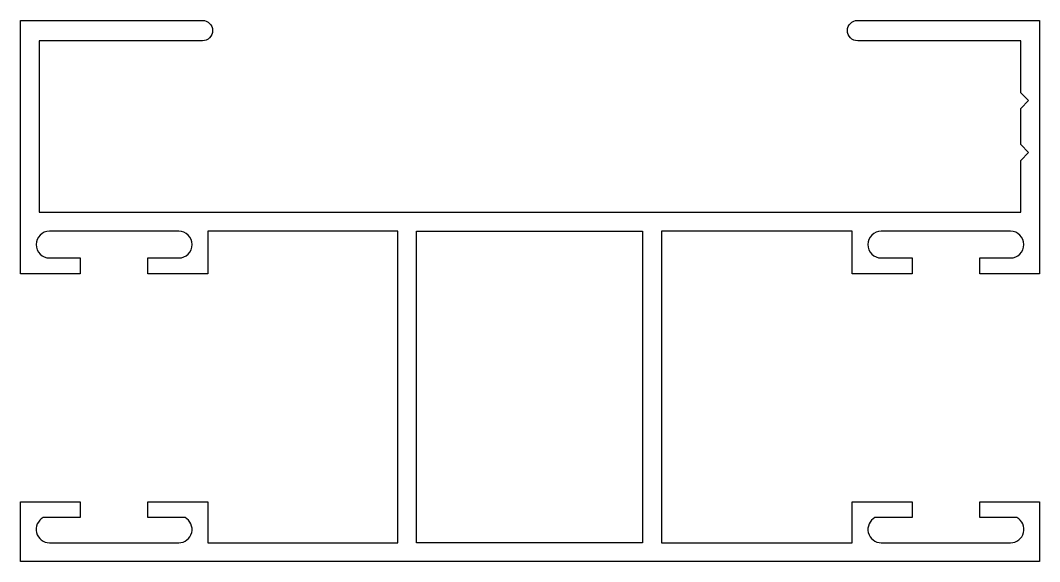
# Model space of a CAD drawing. Extents: x 210.5 to 275.2, y 227.8 to 262.2.
import ezdxf

# ---------------------------------------------------------------- set-up
doc = ezdxf.new("R2010")
doc.units = 0
doc.layers.add('ANA', color=220, linetype='CONTINUOUS')

msp = doc.modelspace()

# ---------------------------------------------------------------- linework, layer by layer
at = {"layer": 'ANA'}
msp.add_lwpolyline([(210.501, 248.809), (210.501, 262.209), (222.051, 262.209, -1), (222.051, 260.909), (211.701, 260.909), (211.701, 250.009), (274.001, 250.009), (274.001, 253.309), (274.501, 253.809), (274.001, 254.309), (274.001, 256.609), (274.501, 257.109), (274.001, 257.609), (274.001, 260.909), (263.651, 260.909, -1), (263.651, 262.209), (275.201, 262.209), (275.201, 246.109), (271.401, 246.109), (271.401, 247.109), (273.351, 247.109, 1), (273.351, 248.809), (265.151, 248.809, 1), (265.151, 247.109), (267.101, 247.109), (267.101, 246.109), (263.301, 246.109), (263.301, 248.809), (251.201, 248.809), (251.201, 229.009), (263.301, 229.009), (263.301, 231.609), (267.101, 231.609), (267.101, 230.609), (264.751, 230.609, 0.780776), (265.151, 229.009), (273.351, 229.009, 0.780776), (273.751, 230.609), (271.401, 230.609), (271.401, 231.609), (275.201, 231.609), (275.201, 227.809), (210.501, 227.809), (210.501, 231.609), (214.301, 231.609), (214.301, 230.609), (211.951, 230.609, 0.780776), (212.351, 229.009), (220.551, 229.009, 0.780776), (220.951, 230.609), (218.601, 230.609), (218.601, 231.609), (222.401, 231.609), (222.401, 229.009), (234.451, 229.009), (234.451, 248.809), (222.401, 248.809), (222.401, 246.109), (218.601, 246.109), (218.601, 247.109), (220.551, 247.109, 1), (220.551, 248.809), (212.351, 248.809, 1), (212.351, 247.109), (214.301, 247.109), (214.301, 246.109), (210.501, 246.109), (210.501, 250.009)], format="xyb", dxfattribs=at)
msp.add_lwpolyline([(250.001, 248.809), (250.001, 229.009), (235.651, 229.009), (235.651, 248.809)], close=True, dxfattribs=at)

doc.saveas('drawing.dxf')
